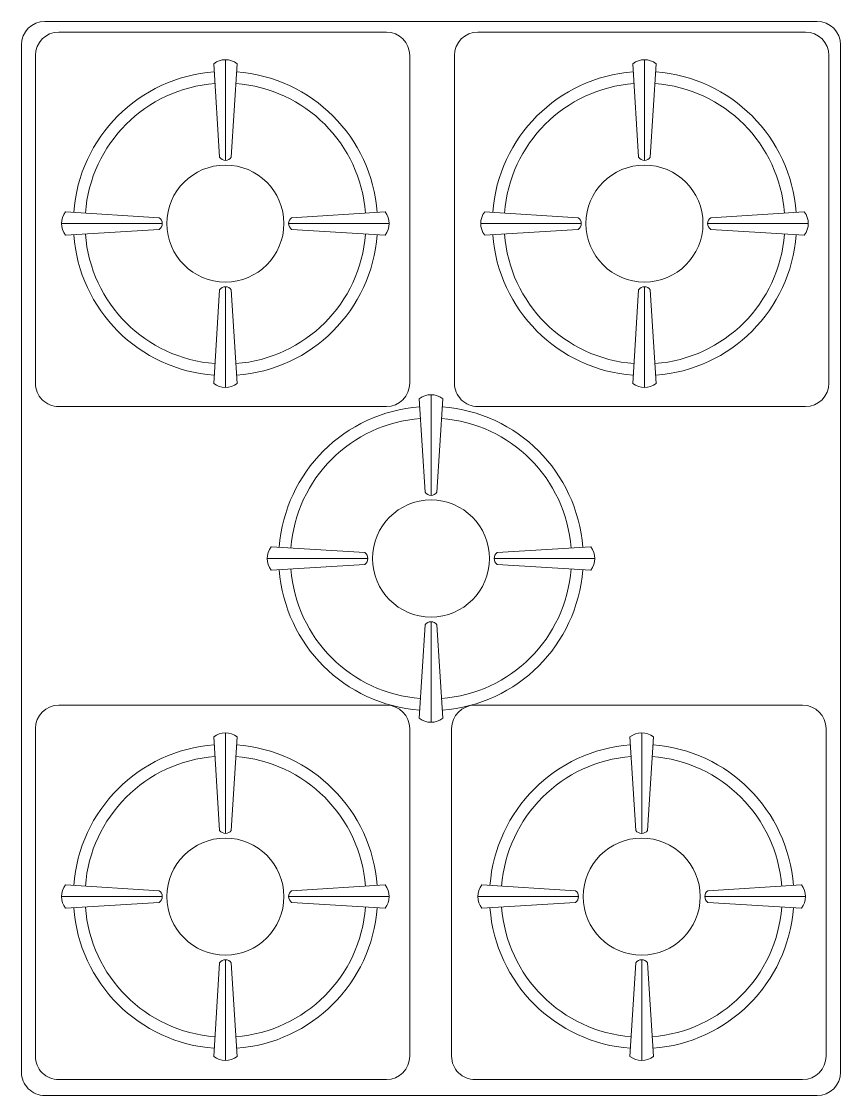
# Model space of a CAD drawing. Header units: millimetres. Extents: x 0.327 to 0.775, y 0.178 to 0.766.
import ezdxf

# ---------------------------------------------------------------- set-up
doc = ezdxf.new("R2010")
doc.units = ezdxf.units.MM
doc.layers.get('0').update_dxf_attribs({"lineweight": 25})
doc.layers.add('wv_moveis2', color=252, linetype='Continuous', lineweight=5)

# ---------------------------------------------------------------- blocks, each defined once
blk = doc.blocks.new('*U1')
for p, q in [((-0.2811, 0.52413), (0.2811, 0.52413)), ((-0.27528, 0.51775), (-0.09597, 0.51775)), ((0.09308, 0.51622), (0.27239, 0.51622)), ((-0.2939, 0.08867), (-0.2939, 0.51133)), ((-0.18332, 0.50431), (-0.18332, 0.50649)), ((0.2939, 0.51133), (0.2939, 0.08867)), ((-0.28809, 0.32563), (-0.28809, 0.50494)), ((-0.18973, 0.50431), (-0.18652, 0.45308)), ((-0.18332, 0.50431), (-0.18332, 0.45141)), ((-0.17692, 0.50431), (-0.18012, 0.45308)), ((-0.08317, 0.32563), (-0.08317, 0.50494)), ((0.08027, 0.3241), (0.08027, 0.50341)), ((0.17863, 0.50278), (0.18184, 0.45155)), ((0.18504, 0.50278), (0.18504, 0.50496)), ((0.18504, 0.50278), (0.18504, 0.44988)), ((0.19144, 0.50278), (0.18824, 0.45155)), ((0.28519, 0.3241), (0.28519, 0.50341)), ((-0.27079, 0.42324), (-0.21956, 0.42004)), ((-0.09585, 0.42324), (-0.14708, 0.42004)), ((0.09757, 0.42171), (0.1488, 0.41851)), ((0.27251, 0.42171), (0.22128, 0.41851)), ((-0.27079, 0.41684), (-0.27297, 0.41684)), ((-0.27079, 0.41684), (-0.21789, 0.41684)), ((-0.27079, 0.41044), (-0.21956, 0.41364)), ((-0.09585, 0.41684), (-0.14875, 0.41684)), ((-0.09585, 0.41044), (-0.14708, 0.41364)), ((-0.09585, 0.41684), (-0.09367, 0.41684)), ((0.09757, 0.41531), (0.09539, 0.41531)), ((0.09757, 0.41531), (0.15047, 0.41531)), ((0.09757, 0.40891), (0.1488, 0.41211)), ((0.27251, 0.41531), (0.21961, 0.41531)), ((0.27251, 0.40891), (0.22128, 0.41211)), ((0.27251, 0.41531), (0.27469, 0.41531)), ((0, 0.38747), (0, 0.38965)), ((-0.18332, 0.32937), (-0.18332, 0.38227)), ((-0.0064, 0.38747), (-0.0032, 0.33624)), ((0, 0.38747), (0, 0.33457)), ((0.0064, 0.38747), (0.0032, 0.33624)), ((-0.18973, 0.32937), (-0.18652, 0.3806)), ((-0.17692, 0.32937), (-0.18012, 0.3806)), ((0.17863, 0.32784), (0.18184, 0.37907)), ((0.18504, 0.32784), (0.18504, 0.38074)), ((0.19144, 0.32784), (0.18824, 0.37907)), ((-0.18332, 0.32937), (-0.18332, 0.32719)), ((0.18504, 0.32784), (0.18504, 0.32566)), ((-0.27528, 0.31282), (-0.09597, 0.31282)), ((-0.08747, 0.3064), (-0.03624, 0.3032)), ((0.08747, 0.3064), (0.03624, 0.3032)), ((0.09308, 0.3113), (0.27239, 0.3113)), ((-0.08747, 0.3), (-0.08965, 0.3)), ((-0.08747, 0.3), (-0.03457, 0.3)), ((0.08747, 0.3), (0.03457, 0.3)), ((0.08747, 0.3), (0.08965, 0.3)), ((-0.08747, 0.2936), (-0.03624, 0.2968)), ((0.08747, 0.2936), (0.03624, 0.2968)), ((-0.27528, 0.28839), (-0.09597, 0.28839)), ((0.09308, 0.28839), (0.27239, 0.28839)), ((-0.18332, 0.27495), (-0.18332, 0.27713)), ((0.18504, 0.27495), (0.18504, 0.27713)), ((-0.28809, 0.09627), (-0.28809, 0.27558)), ((-0.18973, 0.27495), (-0.18652, 0.22372)), ((-0.18332, 0.27495), (-0.18332, 0.22205)), ((-0.17692, 0.27495), (-0.18012, 0.22372)), ((-0.08317, 0.09627), (-0.08317, 0.27558)), ((0.08027, 0.09627), (0.08027, 0.27558)), ((0.17863, 0.27495), (0.18184, 0.22372)), ((0.18504, 0.27495), (0.18504, 0.22205)), ((0.19144, 0.27495), (0.18824, 0.22372)), ((0.28519, 0.09627), (0.28519, 0.27558)), ((0, 0.21253), (0, 0.26543)), ((-0.0064, 0.21253), (-0.0032, 0.26376)), ((0.0064, 0.21253), (0.0032, 0.26376)), ((0, 0.21253), (0, 0.21035)), ((-0.27079, 0.19388), (-0.21956, 0.19068)), ((-0.09585, 0.19388), (-0.14708, 0.19068)), ((0.09757, 0.19388), (0.1488, 0.19068)), ((0.27251, 0.19388), (0.22128, 0.19068)), ((-0.27079, 0.18748), (-0.27297, 0.18748)), ((-0.27079, 0.18748), (-0.21789, 0.18748)), ((-0.27079, 0.18108), (-0.21956, 0.18428)), ((-0.09585, 0.18748), (-0.14875, 0.18748)), ((-0.09585, 0.18108), (-0.14708, 0.18428)), ((-0.09585, 0.18748), (-0.09367, 0.18748)), ((0.09757, 0.18748), (0.09539, 0.18748)), ((0.09757, 0.18748), (0.15047, 0.18748)), ((0.09757, 0.18108), (0.1488, 0.18428)), ((0.27251, 0.18748), (0.21961, 0.18748)), ((0.27251, 0.18108), (0.22128, 0.18428)), ((0.27251, 0.18748), (0.27469, 0.18748)), ((-0.18332, 0.10001), (-0.18332, 0.15291)), ((0.18504, 0.10001), (0.18504, 0.15291)), ((-0.18973, 0.10001), (-0.18652, 0.15124)), ((-0.17692, 0.10001), (-0.18012, 0.15124)), ((0.17863, 0.10001), (0.18184, 0.15124)), ((0.19144, 0.10001), (0.18824, 0.15124)), ((-0.18332, 0.10001), (-0.18332, 0.09783)), ((0.18504, 0.10001), (0.18504, 0.09783)), ((-0.27528, 0.08346), (-0.09597, 0.08346)), ((0.09308, 0.08346), (0.27239, 0.08346)), ((0.2811, 0.07587), (-0.2811, 0.07587))]:
    blk.add_line(p, q)
for centre in [(-0.18332, 0.41684), (0.18504, 0.41531), (0, 0.3), (-0.18332, 0.18748), (0.18504, 0.18748)]:
    blk.add_circle(centre, 0.03202)
for centre, radius, start, end in [((-0.2811, 0.51133), 0.01281, 90, 180), ((0.2811, 0.51133), 0.01281, 0, 90), ((-0.27528, 0.50494), 0.01281, 90, 180), ((-0.09597, 0.50494), 0.01281, 0, 90), ((0.09308, 0.50341), 0.01281, 90, 180), ((0.27239, 0.50341), 0.01281, 0, 90), ((-0.18332, 0.49601), 0.01048, 52.34604, 127.65396), ((-0.18332, 0.41684), 0.08325, 94.21993, 175.78007), ((-0.18332, 0.41684), 0.08325, 4.21993, 85.78007), ((0.18504, 0.49448), 0.01048, 52.34604, 127.65396), ((0.18504, 0.41531), 0.08325, 94.21993, 175.78007), ((0.18504, 0.41531), 0.08325, 4.21993, 85.78007), ((-0.18332, 0.41684), 0.07685, 94.27357, 175.72643), ((-0.18332, 0.41684), 0.07685, 4.27357, 85.72643), ((0.18504, 0.41531), 0.07685, 94.27357, 175.72643), ((0.18504, 0.41531), 0.07685, 4.27357, 85.72643), ((-0.18332, 0.45531), 0.0039, 214.84999, 325.15001), ((0.18504, 0.45378), 0.0039, 214.84999, 325.15001), ((-0.26249, 0.41684), 0.01048, 142.34604, 217.65396), ((-0.10415, 0.41684), 0.01048, 322.34604, 37.65396), ((-0.22179, 0.41684), 0.0039, 304.84999, 55.15001), ((-0.14485, 0.41684), 0.0039, 124.84999, 235.15001), ((0.10587, 0.41531), 0.01048, 142.34604, 217.65396), ((0.14657, 0.41531), 0.0039, 304.84999, 55.15001), ((0.22351, 0.41531), 0.0039, 124.84999, 235.15001), ((0.26421, 0.41531), 0.01048, 322.34604, 37.65396), ((-0.18332, 0.41684), 0.08325, 184.21993, 265.78007), ((-0.18332, 0.41684), 0.07685, 184.27357, 265.72643), ((-0.18332, 0.41684), 0.07685, 274.27357, 355.72643), ((-0.18332, 0.41684), 0.08325, 274.21993, 355.78007), ((0.18504, 0.41531), 0.08325, 184.21993, 265.78007), ((0.18504, 0.41531), 0.07685, 184.27357, 265.72643), ((0.18504, 0.41531), 0.07685, 274.27357, 355.72643), ((0.18504, 0.41531), 0.08325, 274.21993, 355.78007), ((0, 0.37917), 0.01048, 52.34604, 127.65396), ((-0.18332, 0.37837), 0.0039, 34.84999, 145.15001), ((0, 0.3), 0.08325, 94.21993, 175.78007), ((0, 0.3), 0.08325, 4.21993, 85.78007), ((0, 0.3), 0.07685, 94.27357, 175.72643), ((0, 0.3), 0.07685, 4.27357, 85.72643), ((0.18504, 0.37684), 0.0039, 34.84999, 145.15001), ((0, 0.33847), 0.0039, 214.84999, 325.15001), ((-0.18332, 0.33767), 0.01048, 232.34604, 307.65396), ((-0.27528, 0.32563), 0.01281, 180, 270), ((-0.09597, 0.32563), 0.01281, 270, 0), ((0.09308, 0.3241), 0.01281, 180, 270), ((0.18504, 0.33614), 0.01048, 232.34604, 307.65396), ((0.27239, 0.3241), 0.01281, 270, 0), ((-0.07917, 0.3), 0.01048, 142.34604, 217.65396), ((0.07917, 0.3), 0.01048, 322.34604, 37.65396), ((-0.03847, 0.3), 0.0039, 304.84999, 55.15001), ((0.03847, 0.3), 0.0039, 124.84999, 235.15001), ((0, 0.3), 0.07685, 184.27357, 265.72643), ((0, 0.3), 0.07685, 274.27357, 355.72643), ((-0.27528, 0.27558), 0.01281, 90, 180), ((-0.09597, 0.27558), 0.01281, 0, 90), ((0, 0.3), 0.08325, 184.21993, 265.78007), ((0, 0.3), 0.08325, 274.21993, 355.78007), ((0.09308, 0.27558), 0.01281, 90, 180), ((0.27239, 0.27558), 0.01281, 0, 90), ((-0.18332, 0.26665), 0.01048, 52.34604, 127.65396), ((0.18504, 0.26665), 0.01048, 52.34604, 127.65396), ((-0.18332, 0.18748), 0.08325, 94.21993, 175.78007), ((-0.18332, 0.18748), 0.08325, 4.21993, 85.78007), ((0.18504, 0.18748), 0.08325, 94.21993, 175.78007), ((0.18504, 0.18748), 0.08325, 4.21993, 85.78007), ((0, 0.26153), 0.0039, 34.84999, 145.15001), ((-0.18332, 0.18748), 0.07685, 94.27357, 175.72643), ((-0.18332, 0.18748), 0.07685, 4.27357, 85.72643), ((0.18504, 0.18748), 0.07685, 94.27357, 175.72643), ((0.18504, 0.18748), 0.07685, 4.27357, 85.72643), ((-0.18332, 0.22595), 0.0039, 214.84999, 325.15001), ((0.18504, 0.22595), 0.0039, 214.84999, 325.15001), ((0, 0.22083), 0.01048, 232.34604, 307.65396), ((-0.26249, 0.18748), 0.01048, 142.34604, 217.65396), ((-0.22179, 0.18748), 0.0039, 304.84999, 55.15001), ((-0.14485, 0.18748), 0.0039, 124.84999, 235.15001), ((-0.10415, 0.18748), 0.01048, 322.34604, 37.65396), ((0.10587, 0.18748), 0.01048, 142.34604, 217.65396), ((0.14657, 0.18748), 0.0039, 304.84999, 55.15001), ((0.22351, 0.18748), 0.0039, 124.84999, 235.15001), ((0.26421, 0.18748), 0.01048, 322.34604, 37.65396), ((-0.18332, 0.18748), 0.08325, 184.21993, 265.78007), ((-0.18332, 0.18748), 0.07685, 184.27357, 265.72643), ((-0.18332, 0.18748), 0.07685, 274.27357, 355.72643), ((-0.18332, 0.18748), 0.08325, 274.21993, 355.78007), ((0.18504, 0.18748), 0.08325, 184.21993, 265.78007), ((0.18504, 0.18748), 0.07685, 184.27357, 265.72643), ((0.18504, 0.18748), 0.07685, 274.27357, 355.72643), ((0.18504, 0.18748), 0.08325, 274.21993, 355.78007), ((-0.18332, 0.14901), 0.0039, 34.84999, 145.15001), ((0.18504, 0.14901), 0.0039, 34.84999, 145.15001), ((-0.18332, 0.10831), 0.01048, 232.34604, 307.65396), ((0.18504, 0.10831), 0.01048, 232.34604, 307.65396), ((-0.27528, 0.09627), 0.01281, 180, 270), ((-0.09597, 0.09627), 0.01281, 270, 0), ((0.09308, 0.09627), 0.01281, 180, 270), ((0.27239, 0.09627), 0.01281, 270, 0), ((-0.2811, 0.08867), 0.01281, 180, 270), ((0.2811, 0.08867), 0.01281, 270, 0)]:
    blk.add_arc(centre, radius, start, end)

msp = doc.modelspace()

# ---------------------------------------------------------------- block references
at = {"layer": 'wv_moveis2', "rotation": 270.0000000000117}
msp.add_blockref('*U1', (0.25126, 0.47179), dxfattribs=at)

doc.saveas('drawing.dxf')
